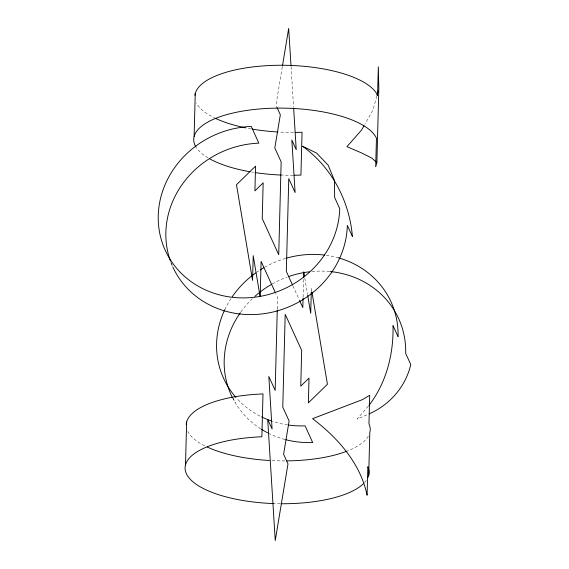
<?xml version="1.0" encoding="UTF-8"?>
<svg xmlns="http://www.w3.org/2000/svg" width="569" height="569" viewBox="0 0 569 569"><rect width="100%" height="100%" fill="white"/><g stroke="black" fill="none" stroke-linecap="round" stroke-linejoin="round"><path stroke-width="0.43" stroke-dasharray="2.85 2.13" d="M277.295 309.067L277.594 297.573L275.766 293.554M303.092 297.153L303.569 278.867M311.293 291.243L311.364 288.597L311.798 291.207M282.309 66.793L275.937 105.137L276.669 106.744M376.763 96.14L373.093 109.789L364.928 124.127M368.328 406.152L357.04 419.118L368.399 414.189M292.928 285.894L299.152 299.564M233.055 397.944L235.232 402.71M304.771 277.942L307.523 294.344M291.051 66.495L293.583 107.192M293.27 175.252A92.036 33.5 1.5 0 1 282.046 175.081M253.518 172.343A92.036 33.5 1.5 0 1 251.74 172.051M208.083 157.905A92.036 33.5 1.5 0 1 196.483 147.826M293.533 132.406A92.036 33.5 1.5 0 1 278.895 132.036M251.085 128.9A92.036 33.5 1.5 0 1 246.69 128.075M215.857 118.544A92.036 33.5 1.5 0 1 196.412 102.982M368.307 436.174A92.036 33.5 1.5 0 1 347.951 450.762M284.92 460.89A92.036 33.5 1.5 0 1 271.982 460.613M204.634 445.762A92.036 33.5 1.5 0 1 187.798 431.466M366.28 480.435A92.036 33.5 1.5 0 1 363.961 483.181M280.339 503.729A92.036 33.5 1.5 0 1 273.433 503.565M287.615 424.908A92.036 84.404 -24.5 0 1 272.217 421.238M260.012 416.11A92.036 84.404 -24.5 0 1 236.583 398.136M224.734 309.764A92.036 84.404 -24.5 0 1 231.263 298.149M256.406 272.459A92.036 84.404 -24.5 0 1 259.364 270.46M264.642 267.266A92.036 84.404 -24.5 0 1 286.015 258.283M326.179 255.282A92.036 84.404 -24.5 0 1 338.171 257.764M284.955 439.481A92.036 84.404 -24.5 0 1 267.622 432.803M260.822 428.898A92.036 84.404 -24.5 0 1 232.671 398.094M240.851 311.983A92.036 84.404 -24.5 0 1 252.366 298.718M272.252 283.959A92.036 84.404 -24.5 0 1 287.11 277.11M311.933 271.505A92.036 84.404 -24.5 0 1 330.319 271.562"/><path stroke-width="0.85" d="M185.508 464.88L186.632 422.034M194.121 136.396L195.245 93.551M260.197 296.229L261.107 261.399L275.033 291.947M277.274 309.949L275.161 390.405L268.824 376.493L272.089 428.976L267.7 419.339L275.247 540.55L287.992 463.863L283.597 454.226L289.116 421.017L282.772 407.105L285.204 314.273L301.691 350.447L300.759 386.152L309.017 378.115L308.37 402.852L327.438 384.281L311.947 292.075M303.071 298.021L302.815 307.601L299.522 300.368M303.618 277.124L303.754 271.897L304.479 276.214M311.271 292.132L310.717 313.334L307.665 295.204M368.684 475.449L369.807 432.604A92.036 33.5 1.5 0 0 368.961 423.841L369.708 395.277L362.339 399.666L312.594 418.677C337.844 437.938 360.518 463.315 367.083 495.25L367.837 466.687A92.036 33.5 1.5 0 1 367.915 477.597M196.049 147.158A92.036 33.5 1.5 0 1 267.771 108.409A92.036 33.5 1.5 0 1 376.45 138.203L375.696 166.767L376.884 162.613L378.826 88.465L378.321 66.793L377.574 95.357A92.036 33.5 1.5 0 0 281.193 65.257A92.036 33.5 1.5 0 0 194.911 95.286M282.452 65.919L288.675 28.45L290.994 65.613M376.998 95.293L378.143 91.026M364.068 125.642L361.486 130.173L346.941 146.66L360.902 152.648L371.827 158.097L376.884 162.613M368.89 405.498C386.344 382.866 393.762 353.89 392.994 325.546L398.065 336.677A92.036 84.404 -24.5 0 0 338.171 257.764M369.21 413.834C389.637 404.95 405.875 386.422 410.747 364.509L405.676 353.377A92.036 84.404 -24.5 0 0 330.319 271.562M277.039 107.548L280.332 114.774L274.813 147.983L281.157 161.895L278.718 254.727L262.231 218.553L263.17 182.848L254.912 190.885L255.559 166.148L236.491 184.719L252.565 280.403L253.212 255.666L260.026 296.236M292.558 285.09L286.328 271.427L288.768 178.595L295.105 192.507L291.833 140.024L296.229 149.661L293.64 108.074M294.13 175.238A92.036 33.5 1.5 0 0 300.93 175.074L302.054 132.228A92.036 33.5 1.5 0 1 295.254 132.392M281.186 175.046A92.036 33.5 1.5 0 1 255.182 172.599M249.962 171.746A92.036 33.5 1.5 0 1 209.648 158.801M278.049 131.994A92.036 33.5 1.5 0 1 251.975 129.056M245.822 127.897A92.036 33.5 1.5 0 1 215.857 118.544M172.798 266.882A92.036 84.404 -24.5 0 0 273.276 311.94A92.036 84.404 -24.5 0 0 347.339 225.367L352.41 236.498C349.416 200.885 331.649 167.222 302.502 146.219L316.549 153.061L328.213 165.223L334.437 180.508L334.657 197.535L339.729 208.667A92.036 84.404 -24.5 0 1 246.74 297.836A92.036 84.404 -24.5 0 1 158.253 215.623A92.036 84.404 -24.5 0 1 251.235 126.453L258.845 143.153A92.036 84.404 -24.5 0 0 170.458 261.121M172.08 265.261A92.036 84.404 -24.5 0 1 171.077 262.786M347.161 451.082A92.036 33.5 1.5 0 1 286.641 460.883M269.436 460.477A92.036 33.5 1.5 0 1 207.244 447.028M186.227 424.645A92.036 33.5 1.5 0 1 262.999 393.926L261.875 436.772A92.036 33.5 1.5 0 0 185.274 470.193A92.036 33.5 1.5 0 0 273.433 503.565M363.285 483.849A92.036 33.5 1.5 0 1 281.207 503.736M288.476 425.036A92.036 84.404 -24.5 0 0 305.084 425.847L312.687 442.547A92.036 84.404 -24.5 0 1 285.823 439.709M271.37 420.953A92.036 84.404 -24.5 0 1 261.569 416.885M235.993 397.475A92.036 84.404 -24.5 0 1 224.734 309.764M232.237 296.712A92.036 84.404 -24.5 0 1 255.673 272.971M260.111 269.976A92.036 84.404 -24.5 0 1 263.902 267.686M286.861 258.042A92.036 84.404 -24.5 0 1 324.451 255.061M267.622 432.803A92.036 84.404 -24.5 0 1 261.562 429.367M232.273 397.304A92.036 84.404 -24.5 0 1 240.346 312.694M254.94 296.335A92.036 84.404 -24.5 0 1 271.513 284.386M288.732 276.534A92.036 84.404 -24.5 0 1 309.287 271.79"/></g></svg>
